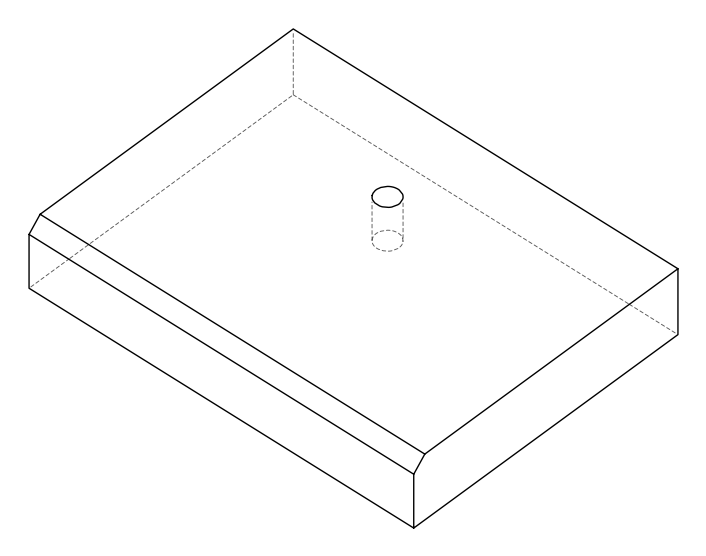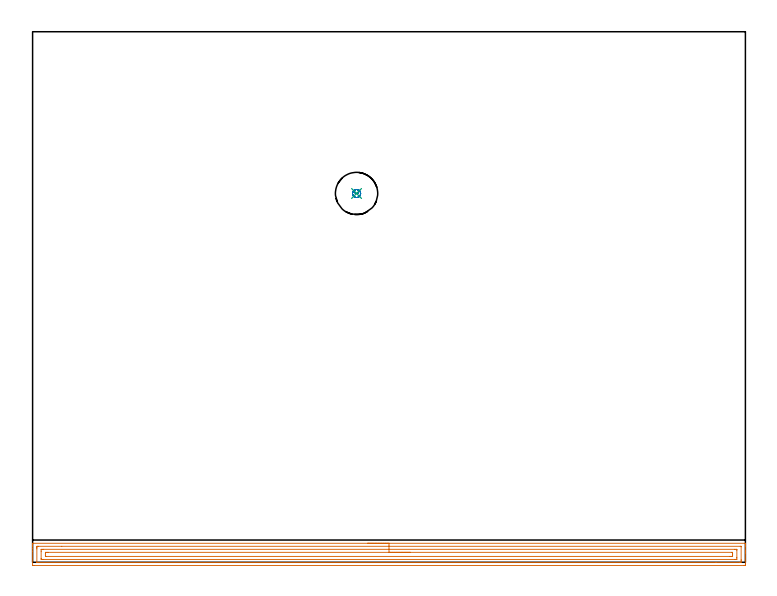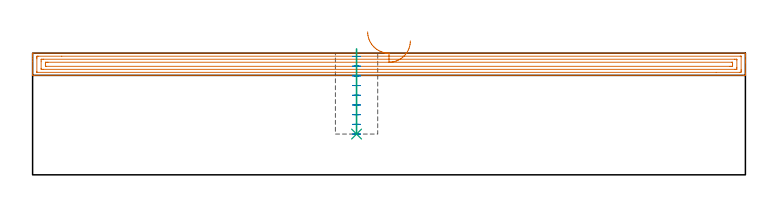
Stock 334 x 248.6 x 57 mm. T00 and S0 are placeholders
(PLAN: 3 operations, 2 tool changes, 11.7 min)
(1 AREA_MILL | FG_CHAMFER_SURFACE | UGT0205_001 | 10.92 min | 18060 mm3)
(2 MILL_BLIND_HOLE_FROM_SOLID_MATERIAL | STEP1POCKET | UGT0201_008 | Spiral | 0.66 min | 11662 mm3)
(3 BORE_BLIND_HOLE | STEP1POCKET | UGT0332_076 | 0.16 min | 0 mm3)
(TOOL UGT0205_001 | Chamfer Mill 20 x 3 x 45 deg. | D20 FL50 Z2)
(TOOL UGT0201_008 | End Mill 16 mm | D16 FL32 Z4)
(TOOL UGT0332_076 | 19.75 mm Rough Boring Bar | D19.75)
(OP 1 AREA_MILL)
G17 G21 G94 G90
T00 M6
G54
G17 G0 G90 X157. Y8.9 S1061 M3
G43 Z67. H0
G94 G1 X157.038 Z66.128 F250.
X157.152 Z65.263
X157.341 Z64.412
X157.603 Z63.58
X157.937 Z62.774
X158.34 Z62.
X158.809 Z61.264
X159.34 Z60.572
X159.929 Z59.929
X160.572 Z59.34
X161.264 Z58.808
X162. Z58.34
X162.774 Z57.937
X163.58 Z57.603
X164.412 Z57.341
X165.264 Z57.152
X166.128 Z57.038
X167. Z57.
X333.844
X333.99 Y8.898 Z56.989
X333.997 Y8.769 Z56.862
X334. Y8.634 Z56.733
Y8.257 Z56.356
Y7.644 Z55.738
Y5.584 Z53.682
Y5.015 Z53.109
Y4.423 Z52.519
Y-0.529 Z47.568
X333.995 Y-1.12 Z46.977
X333.99 Y-1.492 Z46.605
X333.781 Y-1.496 Z46.602
X333.398 Y-1.5 Z46.6
X0.602
X0.091 Y-1.495 Z46.603
X0.01 Y-1.491 Z46.606
X0. Y-1.405 Z46.692
Y5.015 Z53.109
Y6.461 Z54.558
Y7.644 Z55.738
Y8.257 Z56.356
Y8.634 Z56.734
X0.003 Y8.769 Z56.862
X0.01 Y8.898 Z56.989
X0.156 Y8.9 Z57.
X167.
Y7.486 Z55.586
X331.613 Y7.485 Z55.585
X331.776 Y7.484 Z55.584
X331.957 Y7.479 Z55.579
X331.991 Y7.475 Z55.575
X331.995 Y7.451 Z55.551
X331.997 Y7.424 Z55.524
X332. Y7.264 Z55.364
Y1.13 Z49.23
X331.996 Y0.633 Z48.733
X331.991 Y0.262 Z48.362
X331.97 Y-0.079 Z48.021
X331.613 Y-0.083 Z48.017
X331.452 Y-0.085 Z48.015
X320.328 Y-0.086 Z48.014
X2.387 Y-0.085 Z48.015
X2.224 Y-0.084 Z48.016
X2.043 Y-0.079 Z48.021
X2.009 Y-0.075 Z48.025
X2.005 Y-0.051 Z48.049
X2.003 Y-0.024 Z48.076
X2. Y0.136 Z48.236
Y6.27 Z54.37
X2.004 Y6.767 Z54.867
X2.01 Y7.138 Z55.238
X2.03 Y7.479 Z55.579
X2.387 Y7.483 Z55.583
X2.548 Y7.485 Z55.585
X13.662 Y7.486 Z55.586
X167.
Y6.072 Z54.172
X328.937 Y6.071 Z54.171
X329.649 Y6.068 Z54.168
X329.829 Y6.064 Z54.164
X329.99 Y6.052 Z54.152
X329.995 Y5.891 Z53.991
X329.999 Y5.724 Z53.824
X330. Y2.218 Z50.318
X329.995 Y1.509 Z49.609
X329.993 Y1.348 Z49.448
X329.829 Y1.336 Z49.436
X329.12 Y1.33 Z49.43
X328.937 Y1.329 Z49.429
X5.063
X4.351 Y1.333 Z49.433
X4.171 Y1.336 Z49.436
X4.01 Y1.348 Z49.448
X4.005 Y1.509 Z49.609
X4.001 Y1.676 Z49.776
X4. Y5.182 Z53.282
X4.005 Y5.891 Z53.991
X4.007 Y6.052 Z54.152
X4.171 Y6.064 Z54.164
X4.881 Y6.07 Z54.17
X5.063 Y6.071 Z54.171
X167. Y6.072 Z54.172
Y4.657 Z52.757
X327.517
X327.872 Y4.653 Z52.753
X327.937 Y4.65 Z52.75
X327.99 Y4.639 Z52.739
X328. Y4.138 Z52.238
Y3.306 Z51.406
X327.999 Y3.262 Z51.362
X327.992 Y2.846 Z50.946
X327.988 Y2.75 Z50.85
X327.857 Y2.746 Z50.846
X327.68 Y2.744 Z50.844
X327.152 Y2.743 Z50.843
X326.789
X6.483 Y2.744 Z50.844
X6.128 Y2.747 Z50.847
X6.063 Y2.75 Z50.85
X6.01 Y2.761 Z50.861
X6. Y3.262 Z51.362
Y4.094 Z52.194
X6.001 Y4.138 Z52.238
X6.009 Y4.554 Z52.654
X6.012 Y4.65 Z52.75
X6.143 Y4.654 Z52.754
X6.32 Y4.656 Z52.756
X6.848 Y4.657 Z52.757
X7.211
X167.
X167.872 Z52.795
X168.737 Z52.909
X169.588 Z53.098
X170.42 Z53.36
X171.226 Z53.694
X172. Z54.097
X172.736 Z54.566
X173.428 Z55.097
X174.071 Z55.686
X174.66 Z56.329
X175.192 Z57.022
X175.66 Z57.757
X176.063 Z58.531
X176.397 Z59.337
X176.659 Z60.169
X176.848 Z61.021
X176.962 Z61.886
X177. Z62.757
G0 Z67.
M5
M2
(OP 2 MILL_BLIND_HOLE_FROM_SOLID_MATERIAL)
G17 G21 G94 G90
T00 M6
G54
G17 G0 G90 X151.8 Y172.8 S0 M3
G43 Z67. H0
Z55.456
G94 G3 X152.75 Y173.75 R0.95 F250.
X151.8 Y174.7 R0.95
X149.9 Y172.8 R1.9
X151.8 Y174.7 R-1.9
X150.85 Y173.75 R0.95
X151.8 Y172.8 R0.95
G0 Z50.911
G3 X152.75 Y173.75 R0.95
X151.8 Y174.7 R0.95
X149.9 Y172.8 R1.9
X151.8 Y174.7 R-1.9
X150.85 Y173.75 R0.95
X151.8 Y172.8 R0.95
G0 Z46.367
G3 X152.75 Y173.75 R0.95
X151.8 Y174.7 R0.95
X149.9 Y172.8 R1.9
X151.8 Y174.7 R-1.9
X150.85 Y173.75 R0.95
X151.8 Y172.8 R0.95
G0 Z41.822
G3 X152.75 Y173.75 R0.95
X151.8 Y174.7 R0.95
X149.9 Y172.8 R1.9
X151.8 Y174.7 R-1.9
X150.85 Y173.75 R0.95
X151.8 Y172.8 R0.95
G0 Z37.278
G3 X152.75 Y173.75 R0.95
X151.8 Y174.7 R0.95
X149.9 Y172.8 R1.9
X151.8 Y174.7 R-1.9
X150.85 Y173.75 R0.95
X151.8 Y172.8 R0.95
G0 Z32.733
G3 X152.75 Y173.75 R0.95
X151.8 Y174.7 R0.95
X149.9 Y172.8 R1.9
X151.8 Y174.7 R-1.9
X150.85 Y173.75 R0.95
X151.8 Y172.8 R0.95
G0 Z28.189
G3 X152.75 Y173.75 R0.95
X151.8 Y174.7 R0.95
X149.9 Y172.8 R1.9
X151.8 Y174.7 R-1.9
X150.85 Y173.75 R0.95
X151.8 Y172.8 R0.95
G0 Z23.644
G3 X152.75 Y173.75 R0.95
X151.8 Y174.7 R0.95
X149.9 Y172.8 R1.9
X151.8 Y174.7 R-1.9
X150.85 Y173.75 R0.95
X151.8 Y172.8 R0.95
G0 Z67.
Z19.1
G3 X152.75 Y173.75 R0.95
X151.8 Y174.7 R0.95
X149.9 Y172.8 R1.9
X151.8 Y174.7 R-1.9
X150.85 Y173.75 R0.95
X151.8 Y172.8 R0.95
G0 Z67.
M5
M2
(OP 3 BORE_BLIND_HOLE)
G17 G21 G94 G90
T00 M6
G54
G17 G0 G90 X151.8 Y172.8 S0 M3
G43 Z67. H0
G94 G85 G98 Z19.1 F250. R59.
G80
M5
M2
